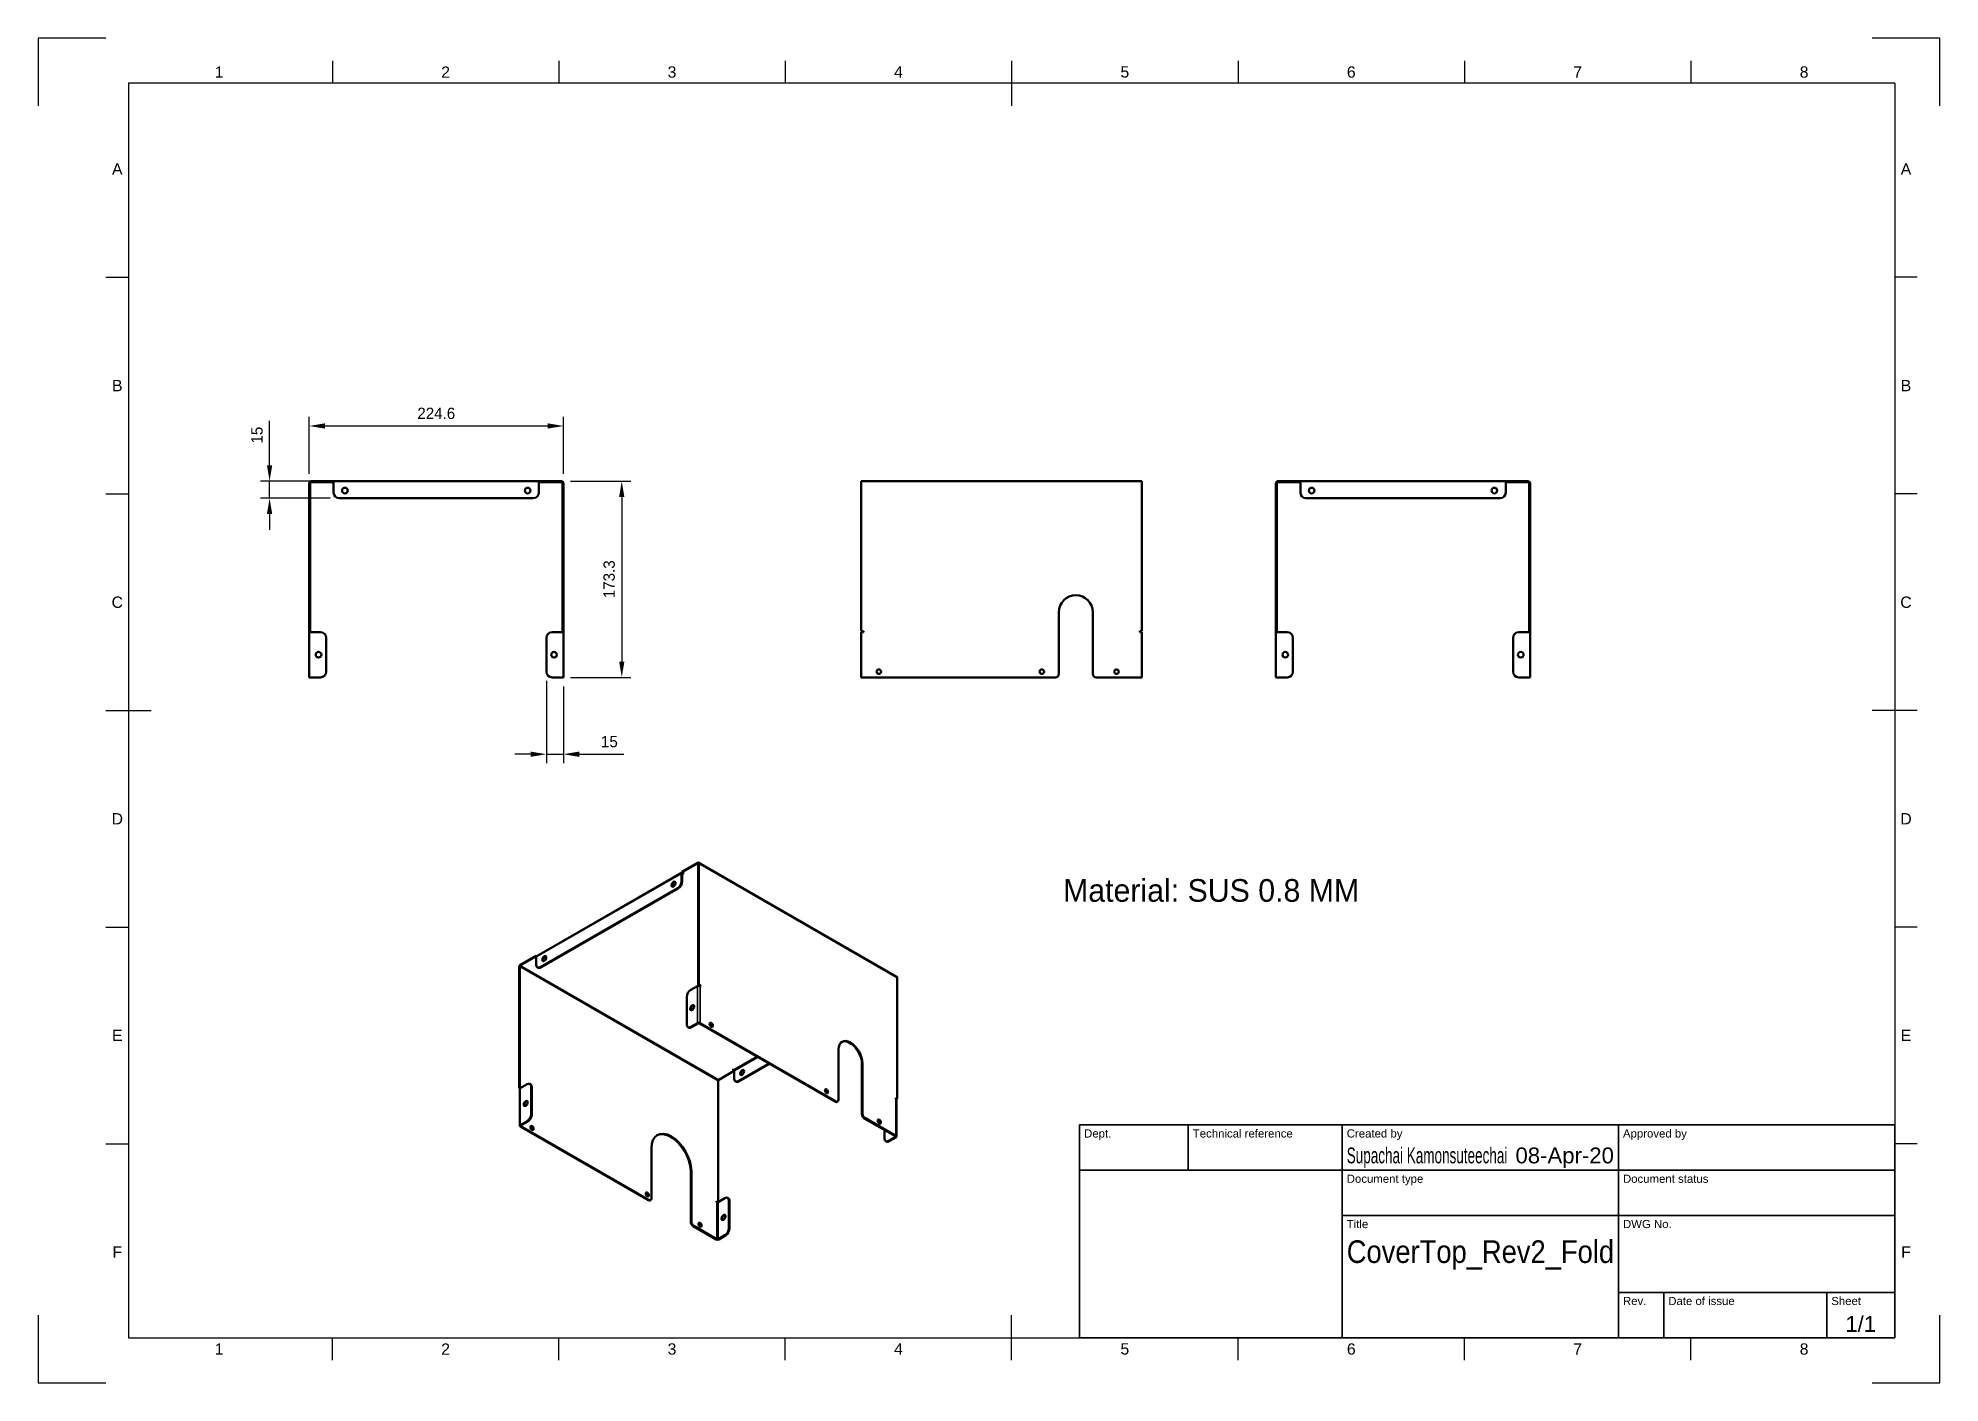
# Model space of a CAD drawing. Header units: millimetres. Extents: x 0 to 420, y 0 to 297.
import ezdxf
from ezdxf.enums import TextEntityAlignment as Align

# ---------------------------------------------------------------- set-up
doc = ezdxf.new("R2010")
doc.units = ezdxf.units.MM
doc.header["$LTSCALE"] = 0.75
for name, color, linetype, lineweight in [('Annotations', 7, 'Continuous', 25), ('Border', 7, 'Continuous', 25), ('Dimensions', 7, 'Continuous', 25), ('TitleBlock', 7, 'Continuous', 35), ('Visible', 7, 'Continuous', 50), ('Visible Narrow', 7, 'Continuous', 35)]:
    doc.layers.add(name, color=color, linetype=linetype, lineweight=lineweight)
doc.styles.add('FusionTitle', font='')
doc.styles.get("Standard").update_dxf_attribs({"font": 'cordia.ttc'})
doc.styles.get('FusionTitle').set_extended_font_data('Arial Unicode MS')
doc.dimstyles.new('ISO-25', dxfattribs={"dimtxt": 2.5, "dimasz": 3.5, "dimexe": 2, "dimexo": 2, "dimgap": 1.5, "dimtad": 1, "dimdec": 3, "dimdsep": 46, "dimtxsty": 'Standard', "dimcen": 0, "dimclrd": 256, "dimclre": 256, "dimclrt": 256, "dimazin": 2, "dimtp": 0.1, "dimtm": 0.1, "dimtfac": 0.714, "dimtdec": 3, "dimtmove": 0, "dimatfit": 3, "dimfxl": 1, "dimarcsym": 0})

# ---------------------------------------------------------------- blocks, each defined once
blk = doc.blocks.new('ISO_A3_SHEET')
at = {"layer": 'Border'}
for p, q in [((15, 297), (0, 297)), ((0, 297), (0, 282)), ((420, 297), (405, 297)), ((420, 282), (420, 297)), ((65, 292), (65, 287)), ((115, 292), (115, 287)), ((165, 292), (165, 287)), ((215, 292), (215, 282)), ((265, 292), (265, 287)), ((315, 292), (315, 287)), ((365, 292), (365, 287)), ((410, 287), (20, 287)), ((20, 287), (20, 10)), ((410, 287), (410, 10)), ((15, 244.16666), (20, 244.16666)), ((415, 244.16666), (410, 244.16666)), ((15, 196.33333), (20, 196.33333)), ((415, 196.33333), (410, 196.33333)), ((15, 148.5), (25, 148.5)), ((415, 148.5), (405, 148.5)), ((15, 100.66667), (20, 100.66667)), ((415, 100.66667), (410, 100.66667)), ((15, 52.83334), (20, 52.83334)), ((415, 52.83334), (410, 52.83334)), ((0, 15), (0, 0)), ((215, 5), (215, 15)), ((420, 0), (420, 15)), ((20, 10), (410, 10)), ((65, 5), (65, 10)), ((115, 5), (115, 10)), ((165, 5), (165, 10)), ((265, 5), (265, 10)), ((315, 5), (315, 10)), ((365, 5), (365, 10)), ((0, 0), (15, 0)), ((405, 0), (420, 0))]:
    blk.add_line(p, q, dxfattribs=at)
at = {"layer": 'Border', "style": 'FusionTitle'}
for s, p in [('1', (40, 289.5)), ('2', (90, 289.5)), ('3', (140, 289.5)), ('4', (190, 289.5)), ('5', (240, 289.5)), ('6', (290, 289.5)), ('7', (340, 289.5)), ('8', (390, 289.5)), ('A', (17.5, 268.08333)), ('A', (412.5, 268.08333)), ('B', (17.5, 220.25)), ('B', (412.5, 220.25)), ('C', (17.5, 172.41667)), ('C', (412.5, 172.41667)), ('D', (17.5, 124.58334)), ('D', (412.5, 124.58334)), ('E', (17.5, 76.75001)), ('E', (412.5, 76.75001)), ('F', (17.5, 28.91668)), ('F', (412.5, 28.91668)), ('1', (40, 7.5)), ('2', (90, 7.5)), ('3', (140, 7.5)), ('4', (190, 7.5)), ('5', (240, 7.5)), ('6', (290, 7.5)), ('7', (340, 7.5)), ('8', (390, 7.5))]:
    blk.add_text(s, height=2.5, dxfattribs=at).set_placement(p, align=Align.MIDDLE)
blk = doc.blocks.new('ISO_TITLEBLOCK')
at = {"layer": 'TitleBlock'}
for p, q in [((0, 47), (-180, 47)), ((-180, 47), (-180, 0)), ((-156, 37), (-156, 47)), ((-122, 0), (-122, 47)), ((-61, 0), (-61, 47)), ((0, 0), (0, 47)), ((-180, 37), (0, 37)), ((-122, 27), (0, 27)), ((-61, 10), (0, 10)), ((-51, 0), (-51, 10)), ((-15, 0), (-15, 10)), ((-180, 0), (0, 0))]:
    blk.add_line(p, q, dxfattribs=at)
at = {"layer": 'TitleBlock', "style": 'FusionTitle'}
for s, p in [('Dept.', (-179, 46)), ('Technical reference', (-155, 46)), ('Created by', (-121, 46)), ('Approved by', (-60, 46)), ('Document type', (-121, 36)), ('Document status', (-60, 36)), ('Title', (-121, 26)), ('DWG No.', (-60, 26)), ('Rev.', (-60, 9)), ('Date of issue', (-50, 9)), ('Sheet', (-14, 9))]:
    blk.add_text(s, height=1.8, dxfattribs=at).set_placement(p, align=Align.TOP_LEFT)
for tag, p, height in [('DEPT', (-179, 38.5), 3.5), ('TECHNICAL_REFERENCE', (-155, 38.5), 3.5), ('CREATED_BY', (-121, 38.5), 3.5), ('APPROVED_BY', (-60, 38.5), 3.5), ('DOCUMENT_TYPE', (-121, 28.5), 3.5), ('DOCUMENT_STATUS', (-60, 28.5), 3.5), ('TITLE_1', (-121, 16.5), 5), ('TITLE_2', (-121, 9), 5), ('TITLE_3', (-121, 1.5), 5), ('DATE_OF_ISSUE', (-50, 1.5), 3.5)]:
    blk.add_attdef(tag, p, '', height=height, dxfattribs=at)
for tag, p in [('CREATED_DATE', (-62, 38.5)), ('APPROVED_DATE', (-1, 38.5))]:
    blk.add_attdef(tag, text='', height=3.5, dxfattribs=at).set_placement(p, align=Align.RIGHT)
for tag, height, p in [('DRAWING_NUMBER', 5, (-30.5, 16.6)), ('REV', 3.5, (-56, 3.1)), ('SHEET', 3.5, (-7.5, 3.1))]:
    blk.add_attdef(tag, text='', height=height, dxfattribs=at).set_placement(p, align=Align.MIDDLE)
blk = doc.blocks.new('*D7')
at = {"layer": 'Defpoints', "color": 0, "transparency": 16777216}
for p in [(116.016888, 211.332073), (59.866888, 198.742615), (116.016888, 198.742615)]:
    blk.add_point(p, dxfattribs=at)
at = {"layer": 'Dimensions', "lineweight": -2, "transparency": 16777216}
for p, q in [((59.866888, 200.742615), (59.866888, 213.332073)), ((63.366888, 211.332073), (112.516888, 211.332073)), ((116.016888, 200.742615), (116.016888, 213.332073))]:
    blk.add_line(p, q, dxfattribs=at)
at = {"layer": 'Dimensions', "transparency": 16777216}
for points in [[(63.366888, 211.915406), (63.366888, 210.74874), (59.866888, 211.332073)], [(112.516888, 211.915406), (112.516888, 210.74874), (116.016888, 211.332073)]]:
    blk.add_solid(points, dxfattribs=at)
at = {"layer": 'Dimensions', "transparency": 16777216, "insert": (87.941888, 214.103546), "char_height": 2.5, "attachment_point": 5}
blk.add_mtext('224.6', dxfattribs=at)
blk = doc.blocks.new('*D8')
at = {"layer": 'Defpoints', "color": 0, "transparency": 16777216}
for p in [(115.616888, 199.142615), (115.616888, 155.817615), (128.902512, 155.817615)]:
    blk.add_point(p, dxfattribs=at)
at = {"layer": 'Dimensions', "lineweight": -2, "transparency": 16777216}
for p, q in [((117.616888, 199.142615), (130.902512, 199.142615)), ((128.902512, 195.642615), (128.902512, 159.317615)), ((117.616888, 155.817615), (130.902512, 155.817615))]:
    blk.add_line(p, q, dxfattribs=at)
at = {"layer": 'Dimensions', "transparency": 16777216}
for points in [[(128.319179, 195.642615), (129.485846, 195.642615), (128.902512, 199.142615)], [(128.319179, 159.317615), (129.485846, 159.317615), (128.902512, 155.817615)]]:
    blk.add_solid(points, dxfattribs=at)
at = {"layer": 'Dimensions', "transparency": 16777216, "insert": (126.131039, 177.480115), "char_height": 2.5, "attachment_point": 5, "rotation": 90}
blk.add_mtext('173.3', dxfattribs=at)
blk = doc.blocks.new('*D9')
at = {"layer": 'Defpoints', "color": 0, "transparency": 16777216}
for p in [(51.127046, 199.142615), (65.266888, 199.142615), (66.516888, 195.392615)]:
    blk.add_point(p, dxfattribs=at)
at = {"layer": 'Dimensions', "lineweight": -2, "transparency": 16777216}
for p, q in [((51.127046, 202.642615), (51.127046, 212.465103)), ((63.266888, 199.142615), (49.127046, 199.142615)), ((51.127046, 195.392615), (51.127046, 199.142615)), ((64.516888, 195.392615), (49.127046, 195.392615)), ((51.127046, 191.892615), (51.127046, 188.392615))]:
    blk.add_line(p, q, dxfattribs=at)
at = {"layer": 'Dimensions', "transparency": 16777216}
for points in [[(50.543713, 202.642615), (51.71038, 202.642615), (51.127046, 199.142615)], [(50.543713, 191.892615), (51.71038, 191.892615), (51.127046, 195.392615)]]:
    blk.add_solid(points, dxfattribs=at)
at = {"layer": 'Dimensions', "transparency": 16777216, "insert": (48.355573, 209.303859), "char_height": 2.5, "attachment_point": 5, "rotation": 90}
blk.add_mtext('15', dxfattribs=at)
blk = doc.blocks.new('*D10')
at = {"layer": 'Defpoints', "color": 0, "transparency": 16777216}
for p in [(112.266888, 157.067615), (116.016888, 155.817615), (116.016888, 138.844624)]:
    blk.add_point(p, dxfattribs=at)
at = {"layer": 'Dimensions', "lineweight": -2, "transparency": 16777216}
for p, q in [((112.266888, 155.067615), (112.266888, 136.844624)), ((116.016888, 153.817615), (116.016888, 136.844624)), ((108.766888, 138.844624), (105.266888, 138.844624)), ((112.266888, 138.844624), (116.016888, 138.844624)), ((119.516888, 138.844624), (129.339376, 138.844624))]:
    blk.add_line(p, q, dxfattribs=at)
at = {"layer": 'Dimensions', "transparency": 16777216}
for points in [[(108.766888, 139.427957), (108.766888, 138.261291), (112.266888, 138.844624)], [(119.516888, 139.427957), (119.516888, 138.261291), (116.016888, 138.844624)]]:
    blk.add_solid(points, dxfattribs=at)
at = {"layer": 'Dimensions', "transparency": 16777216, "insert": (126.178132, 141.616097), "char_height": 2.5, "attachment_point": 5}
blk.add_mtext('15', dxfattribs=at)

msp = doc.modelspace()

# ---------------------------------------------------------------- linework, layer by layer
at = {"layer": 'Visible'}
for p, q in [((59.866888, 166.017615, 30.9875), (59.866888, 198.742615, 30.9875)), ((60.066888, 166.017615, 30.9875), (60.066888, 198.742615, 30.9875)), ((60.266888, 199.142615, 30.9875), (65.066888, 199.142615, 30.9875)), ((65.066888, 198.942615, 30.9875), (60.266888, 198.942615, 30.9875)), ((65.066888, 199.142615, 30.4875), (65.266888, 199.142615, 30.4875)), ((65.066888, 199.142615, 30.9875), (65.066888, 198.942615, 30.9875)), ((65.266888, 198.942615, 30.4875), (65.066888, 198.942615, 30.4875)), ((65.266888, 199.142615, 30.5875), (110.616888, 199.142615, 30.5875)), ((65.266888, 198.742615, 30.9875), (65.266888, 196.642615, 30.9875)), ((110.616888, 199.142615, 30.4875), (110.816888, 199.142615, 30.4875)), ((110.816888, 198.942615, 30.4875), (110.616888, 198.942615, 30.4875)), ((110.616888, 196.642615, 30.9875), (110.616888, 198.742615, 30.9875)), ((110.816888, 199.142615, 30.9875), (115.616888, 199.142615, 30.9875)), ((110.816888, 199.142615, 30.9875), (110.816888, 198.942615, 30.9875)), ((115.616888, 198.942615, 30.9875), (110.816888, 198.942615, 30.9875)), ((115.816888, 166.017615, 30.9875), (115.816888, 198.742615, 30.9875)), ((116.016888, 198.742615, 30.9875), (116.016888, 166.017615, 30.9875)), ((66.516888, 195.392615, 30.9875), (109.366888, 195.392615, 30.9875)), ((59.866888, 165.817615, 30.4875), (59.866888, 166.017615, 30.4875)), ((59.866888, 166.017615, 30.9875), (60.066888, 166.017615, 30.9875)), ((59.866888, 155.817615, 30.5875), (59.866888, 165.817615, 30.5875)), ((60.066888, 166.017615, 30.4875), (60.066888, 165.817615, 30.4875)), ((62.366888, 165.817615, 30.9875), (60.266888, 165.817615, 30.9875)), ((63.616888, 157.067615, 30.9875), (63.616888, 164.567615, 30.9875)), ((112.266888, 164.567615, 30.9875), (112.266888, 157.067615, 30.9875)), ((115.616888, 165.817615, 30.9875), (113.516888, 165.817615, 30.9875)), ((115.816888, 165.817615, 30.4875), (115.816888, 166.017615, 30.4875)), ((115.816888, 166.017615, 30.9875), (116.016888, 166.017615, 30.9875)), ((116.016888, 166.017615, 30.4875), (116.016888, 165.817615, 30.4875)), ((116.016888, 165.817615, 30.5875), (116.016888, 155.817615, 30.5875)), ((60.266888, 155.817615, 30.9875), (62.366888, 155.817615, 30.9875)), ((113.516888, 155.817615, 30.9875), (115.616888, 155.817615, 30.9875))]:
    msp.add_line(p, q, dxfattribs=at)
at = {"layer": 'Visible', "extrusion": (1, -2e-16, 2.967e-13)}
for p, q in [((181.797096, 199.142615, 27.675), (243.772096, 199.142615, 27.675)), ((181.797096, 198.742615, 28.075), (181.797096, 166.017615, 28.075)), ((243.772096, 166.017615, 28.075), (243.772096, 198.742615, 28.075)), ((225.422096, 156.567615, 28.075), (225.422096, 170.192615, 28.075)), ((232.922096, 170.192615, 28.075), (232.922096, 156.567615, 28.075)), ((181.797096, 166.017615, 28.075), (182.297096, 166.017615, 28.075)), ((181.797096, 155.817615, 27.675), (181.797096, 165.817615, 27.675)), ((182.297096, 165.817615, 28.075), (182.197096, 165.817615, 28.075)), ((182.297096, 166.017615, 28.075), (182.297096, 165.817615, 28.075)), ((243.272096, 165.817615, 28.075), (243.272096, 166.017615, 28.075)), ((243.272096, 166.017615, 28.075), (243.772096, 166.017615, 28.075)), ((243.372096, 165.817615, 28.075), (243.272096, 165.817615, 28.075)), ((243.772096, 165.817615, 27.675), (243.772096, 155.817615, 27.675)), ((182.197096, 155.817615, 28.075), (224.672096, 155.817615, 28.075)), ((233.672096, 155.817615, 28.075), (243.372096, 155.817615, 28.075))]:
    msp.add_line(p, q, dxfattribs=at)
at = {"layer": 'Visible', "extrusion": (5.933e-13, 0, -1)}
for p, q in [((273.352559, 166.017615, 30.9875), (273.352559, 198.742615, 30.9875)), ((273.552559, 166.017615, 30.9875), (273.552559, 198.742615, 30.9875)), ((273.752559, 199.142615, 30.9875), (278.552559, 199.142615, 30.9875)), ((278.552559, 198.942615, 30.9875), (273.752559, 198.942615, 30.9875)), ((278.552559, 199.142615, 30.4875), (278.752559, 199.142615, 30.4875)), ((278.552559, 199.142615, 30.9875), (278.552559, 198.942615, 30.9875)), ((278.752559, 198.942615, 30.4875), (278.552559, 198.942615, 30.4875)), ((278.752559, 199.142615, 30.5875), (324.102559, 199.142615, 30.5875)), ((278.752559, 198.742615, 30.9875), (278.752559, 196.642615, 30.9875)), ((324.102559, 199.142615, 30.4875), (324.302559, 199.142615, 30.4875)), ((324.302559, 198.942615, 30.4875), (324.102559, 198.942615, 30.4875)), ((324.102559, 196.642615, 30.9875), (324.102559, 198.742615, 30.9875)), ((324.302559, 199.142615, 30.9875), (329.102559, 199.142615, 30.9875)), ((324.302559, 199.142615, 30.9875), (324.302559, 198.942615, 30.9875)), ((329.102559, 198.942615, 30.9875), (324.302559, 198.942615, 30.9875)), ((329.302559, 166.017615, 30.9875), (329.302559, 198.742615, 30.9875)), ((329.502559, 198.742615, 30.9875), (329.502559, 166.017615, 30.9875)), ((280.002559, 195.392615, 30.9875), (322.852559, 195.392615, 30.9875)), ((273.352559, 165.817615, 30.4875), (273.352559, 166.017615, 30.4875)), ((273.352559, 166.017615, 30.9875), (273.552559, 166.017615, 30.9875)), ((273.352559, 155.817615, 30.5875), (273.352559, 165.817615, 30.5875)), ((273.552559, 166.017615, 30.4875), (273.552559, 165.817615, 30.4875)), ((275.852559, 165.817615, 30.9875), (273.752559, 165.817615, 30.9875)), ((277.102559, 157.067615, 30.9875), (277.102559, 164.567615, 30.9875)), ((325.752559, 164.567615, 30.9875), (325.752559, 157.067615, 30.9875)), ((329.102559, 165.817615, 30.9875), (327.002559, 165.817615, 30.9875)), ((329.302559, 165.817615, 30.4875), (329.302559, 166.017615, 30.4875)), ((329.302559, 166.017615, 30.9875), (329.502559, 166.017615, 30.9875)), ((329.502559, 166.017615, 30.4875), (329.502559, 165.817615, 30.4875)), ((329.502559, 165.817615, 30.5875), (329.502559, 155.817615, 30.5875)), ((273.752559, 155.817615, 30.9875), (275.852559, 155.817615, 30.9875)), ((327.002559, 155.817615, 30.9875), (329.102559, 155.817615, 30.9875))]:
    msp.add_line(p, q, dxfattribs=at)
at = {"layer": 'Visible', "extrusion": (0.707107, -0.407196, -0.578093)}
for p, q in [((142.24402, 112.941024, 18.662936), (145.638132, 114.895563, 21.437783)), ((145.638132, 114.732054, 21.552956), (142.24402, 112.777514, 18.778109)), ((145.779554, 87.895754, 40.628821), (145.779554, 114.649983, 21.783747)), ((145.837745, 114.915178, 21.668128), (189.660688, 89.679223, -14.159193)), ((145.920975, 114.731423, 21.899365), (145.920975, 87.977193, 40.744439)), ((110.118536, 94.249995, -7.670098), (142.185828, 112.716321, 18.546425)), ((110.919189, 91.836452, -4.787107), (141.218715, 109.284788, 19.984183)), ((141.360136, 109.203349, 19.868564), (111.060611, 91.755013, -4.902726)), ((142.102598, 110.815717, 19.986972), (142.102598, 112.532566, 18.777662)), ((142.24402, 112.941024, 18.662936), (142.24402, 112.777514, 18.778109)), ((142.24402, 112.777514, 18.778109), (142.597573, 112.573916, 18.489062)), ((142.24402, 110.734278, 19.871353), (142.24402, 112.451127, 18.662044)), ((142.456152, 112.492477, 18.373444), (142.385441, 112.533197, 18.431253)), ((142.456152, 112.492477, 18.373444), (142.456152, 112.655356, 18.258716)), ((142.597573, 112.573916, 18.489062), (142.456152, 112.492477, 18.373444)), ((106.499772, 92.35728, -10.559671), (109.893884, 94.31182, -7.784824)), ((109.893884, 94.14831, -7.669651), (106.499772, 92.193771, -10.444498)), ((109.893884, 94.31182, -7.784824), (110.073515, 94.208377, -7.931681)), ((109.893884, 94.31182, -7.784824), (109.893884, 94.14831, -7.669651)), ((110.035306, 94.066871, -7.78527), (109.893884, 94.14831, -7.669651)), ((110.035306, 94.06624, -7.43886), (110.035306, 92.349391, -6.229551)), ((106.216929, 65.113154, 8.284511), (106.216929, 91.867383, -10.560563)), ((106.358351, 65.194593, 8.40013), (106.358351, 91.948822, -10.444945)), ((110.43682, 91.693717, -5.622553), (110.295399, 91.775156, -5.506934)), ((189.743918, 62.741239, 4.917119), (189.743918, 89.495468, -13.927956)), ((143.269324, 85.264766, 39.41159), (143.269324, 79.133162, 43.730552)), ((145.638132, 87.650805, 40.628375), (144.153208, 86.795694, 39.414379)), ((145.779554, 87.895754, 40.628821), (145.920975, 87.977193, 40.744439)), ((146.133107, 87.692156, 40.339774), (145.779554, 87.895754, 40.628821)), ((145.920975, 87.977193, 40.744439), (146.274528, 87.773595, 40.455393)), ((146.133107, 87.692156, 40.339774), (146.274528, 87.773595, 40.455393)), ((146.133107, 87.683211, 40.346075), (146.133107, 87.692156, 40.339774)), ((146.274528, 87.610086, 40.570565), (146.203818, 87.650805, 40.628375)), ((146.274528, 87.773595, 40.455393), (146.274528, 87.610086, 40.570565)), ((143.670839, 78.477488, 44.33755), (143.529418, 78.558928, 44.453169)), ((144.153208, 78.620223, 45.172996), (145.638132, 79.475334, 46.386992)), ((144.294629, 78.538784, 45.057377), (145.779554, 79.393895, 46.271373)), ((176.096757, 62.098257, 21.716868), (146.062396, 79.393895, 46.271373)), ((146.203818, 79.475334, 46.386992), (176.238178, 62.179696, 21.832486)), ((176.768508, 62.48746, 20.96702), (176.768508, 73.626539, 13.120905)), ((150.322715, 66.957817, -46.271819), (153.716827, 68.912356, -43.496972)), ((153.363274, 69.115954, -43.207926), (153.504695, 69.197393, -43.092307)), ((153.716827, 68.912356, -43.496972), (153.363274, 69.115954, -43.207926)), ((153.504695, 69.197393, -43.092307), (153.575406, 69.156673, -43.150116)), ((153.716827, 67.194876, -41.941253), (153.716827, 68.911725, -43.150563)), ((154.600711, 66.681937, -40.49881), (161.368889, 70.579472, -34.965504)), ((161.510311, 70.498032, -35.081123), (154.742132, 66.600498, -40.614428)), ((181.930388, 59.352053, 16.515703), (181.930388, 70.491132, 8.669588)), ((182.071809, 70.572571, 8.785206), (182.071809, 59.433492, 16.631322)), ((106.216929, 65.113154, 8.284511), (106.358351, 65.194593, 8.40013)), ((106.396477, 65.009759, 8.137722), (106.216929, 65.113154, 8.284511)), ((106.358351, 65.194593, 8.40013), (106.50032, 65.112838, 8.284063)), ((106.382615, 56.774173, 14.1583), (106.382615, 64.949644, 8.399683)), ((107.984696, 65.967633, 9.844916), (106.499772, 65.112522, 8.630921)), ((108.749908, 65.94749, 10.449125), (108.608486, 66.028929, 10.564743)), ((108.86858, 59.323091, 15.606322), (108.86858, 65.454694, 11.28736)), ((109.010001, 65.373255, 11.171741), (109.010001, 59.241652, 15.490704)), ((150.181293, 39.958638, -27.427191), (150.181293, 66.712868, -46.272265)), ((153.97692, 66.620641, -41.218637), (154.118342, 66.539202, -41.334255)), ((176.471031, 62.06148, 21.284972), (176.612452, 62.142919, 21.40059)), ((189.390364, 62.781327, 5.321337), (189.390364, 62.944836, 5.206165)), ((189.390364, 62.944836, 5.206165), (189.743918, 62.741239, 4.917119)), ((189.602496, 62.659799, 4.8015), (189.390364, 62.781958, 4.974928)), ((189.461075, 62.740607, 5.263528), (189.390364, 62.781327, 5.321337)), ((189.578232, 54.402258, 10.790908), (189.578232, 62.577729, 5.032291)), ((189.743918, 62.741239, 4.917119), (189.602496, 62.659799, 4.8015)), ((106.499772, 56.937051, 14.389538), (107.984696, 57.792162, 15.603533)), ((134.766365, 40.333646, -9.182209), (106.499772, 56.611295, 13.927063)), ((108.126117, 57.710723, 15.487914), (106.641193, 56.855612, 14.273919)), ((106.641193, 56.692734, 14.042682), (134.907787, 40.415085, -9.066591)), ((189.319654, 54.483697, 10.906527), (182.460718, 58.433495, 16.51403)), ((182.602139, 58.514935, 16.629648), (189.461075, 54.565136, 11.022145)), ((186.950846, 55.847803, 6.702259), (186.950846, 53.978647, 8.01885)), ((135.438117, 40.722849, -9.932057), (135.438117, 51.861928, -17.778172)), ((187.210939, 53.404412, 8.741467), (187.35236, 53.322973, 8.625848)), ((187.834729, 53.465708, 9.461294), (189.319654, 54.320819, 10.675289)), ((189.461075, 54.23938, 10.559671), (187.976151, 53.384269, 9.345675)), ((144.13553, 35.551463, -17.273839), (144.13553, 46.690543, -25.119955)), ((144.276952, 46.771982, -25.004336), (144.276952, 35.632902, -17.158221)), ((135.14064, 40.296869, -9.614106), (135.282061, 40.378308, -9.498487)), ((149.82774, 39.998727, -27.022972), (149.82774, 40.162236, -27.138145)), ((149.82774, 40.162236, -27.138145), (150.181293, 39.958638, -27.427191)), ((149.911436, 39.95116, -27.437808), (149.82774, 39.999358, -27.369382)), ((149.898451, 39.958007, -27.080782), (149.82774, 39.998727, -27.022972)), ((150.181293, 39.958638, -27.427191), (150.168308, 39.95116, -27.437808)), ((151.666218, 40.813118, -25.866786), (150.181293, 39.958007, -27.080782)), ((152.290008, 40.874414, -25.146959), (152.431429, 40.792974, -25.262578)), ((152.550101, 34.168576, -20.10538), (152.550101, 40.300179, -24.424343)), ((152.691522, 40.21874, -24.539961), (152.691522, 34.087136, -20.220999)), ((149.757029, 31.701097, -21.437783), (144.66586, 34.632906, -17.275513)), ((144.807282, 34.714345, -17.159894), (149.898451, 31.782536, -21.322165)), ((151.666218, 32.637647, -20.108169), (150.181293, 31.782536, -21.322165)), ((151.807639, 32.556208, -20.223788), (150.322715, 31.701097, -21.437783))]:
    msp.add_line(p, q, dxfattribs=at)
at = {"layer": 'Visible', "extrusion": (0, 8.8e-15, -1)}
for centre in [(-67.766888, 197.067615, -30.9875), (-108.116888, 197.067615, -30.9875)]:
    msp.add_circle(centre, 0.625, dxfattribs=at)
at = {"layer": 'Visible', "extrusion": (5.933e-13, 0, -1)}
for centre in [(-281.252559, 197.067615, -30.9875), (-321.602559, 197.067615, -30.9875), (-275.427559, 160.817615, -30.9875), (-327.427559, 160.817615, -30.9875)]:
    msp.add_circle(centre, 0.625, dxfattribs=at)
at = {"layer": 'Visible', "extrusion": (-8.8e-15, -8.9e-15, -1)}
msp.add_circle((-61.941888, 160.817615, -30.9875), 0.625, dxfattribs=at)
at = {"layer": 'Visible', "extrusion": (8.8e-15, -8.9e-15, -1)}
msp.add_circle((-113.941888, 160.817615, -30.9875), 0.625, dxfattribs=at)
at = {"layer": 'Visible', "extrusion": (2.967e-13, 8.6e-15, -1)}
for centre in [(-185.672096, 157.067615, -28.075), (-221.672096, 157.067615, -28.075), (-238.147096, 157.067615, -28.075)]:
    msp.add_circle(centre, 0.5, dxfattribs=at)
at = {"layer": 'Visible', "extrusion": (0.707107, -0.407196, -0.578093)}
for centre in [(165.481594, 53.45732, 43.803695), (137.005061, 24.870443, 43.803695), (143.91038, 83.167181, 43.803695), (137.005061, 24.870443, 105.578695), (107.211998, 46.326596, 43.803695), (107.211998, 46.326596, 105.578695)]:
    msp.add_circle(centre, 0.625, dxfattribs=at)
at = {"layer": 'Visible', "extrusion": (-0.707107, -0.407196, -0.578093)}
for centre in [(5.655255, -61.664422, -162.559727), (31.061828, -87.169443, -162.559727), (5.655255, -61.664422, -106.609727), (42.688863, -98.841532, -162.559727), (31.061828, -87.169443, -106.609727), (42.688863, -98.841532, -106.609727)]:
    msp.add_circle(centre, 0.5, dxfattribs=at)
at = {"layer": 'Visible', "extrusion": (0, 0, -1)}
for centre, radius, start, end in [((-60.266888, 198.742615, -30.9875), 0.4, 0, 90), ((-60.266888, 198.742615, -30.9875), 0.2, 0, 90), ((-115.616888, 198.742615, -30.9875), 0.4, 90, 180)]:
    msp.add_arc(centre, radius, start, end, dxfattribs=at)
at = {"layer": 'Visible', "extrusion": (1, 0, 0)}
msp.add_arc((198.742615, 30.5875, 65.266888), 0.4, 0, 90, dxfattribs=at)
at = {"layer": 'Visible', "extrusion": (-1, 0, 0)}
msp.add_arc((-198.742615, 30.5875, -110.616888), 0.4, 90, 180, dxfattribs=at)
at = {"layer": 'Visible'}
for centre in [(115.616888, 198.742615, 30.9875), (329.102559, 198.742615, 30.9875)]:
    msp.add_arc(centre, 0.2, 0, 90, dxfattribs=at)
at = {"layer": 'Visible', "extrusion": (1, -2e-16, 2.967e-13)}
msp.add_arc((198.742615, 27.675, 181.797096), 0.4, 0, 90, dxfattribs=at)
at = {"layer": 'Visible', "extrusion": (-1, 2e-16, -2.967e-13)}
msp.add_arc((-198.742615, 27.675, -243.772096), 0.4, 90, 180, dxfattribs=at)
at = {"layer": 'Visible', "extrusion": (5.933e-13, 0, -1)}
for centre, radius, start, end in [((-273.752559, 198.742615, -30.9875), 0.4, 0, 90), ((-273.752559, 198.742615, -30.9875), 0.2, 0, 90), ((-329.102559, 198.742615, -30.9875), 0.4, 90, 180), ((-280.002559, 196.642615, -30.9875), 1.25, 270, 0), ((-322.852559, 196.642615, -30.9875), 1.25, 180, 270), ((-275.852559, 164.567615, -30.9875), 1.25, 90, 180), ((-327.002559, 164.567615, -30.9875), 1.25, 0, 90), ((-275.852559, 157.067615, -30.9875), 1.25, 180, 270), ((-327.002559, 157.067615, -30.9875), 1.25, 270, 0)]:
    msp.add_arc(centre, radius, start, end, dxfattribs=at)
at = {"layer": 'Visible', "extrusion": (1, 0, 5.933e-13)}
msp.add_arc((198.742615, 30.5875, 278.752559), 0.4, 0, 90, dxfattribs=at)
at = {"layer": 'Visible', "extrusion": (-1, 0, -5.933e-13)}
msp.add_arc((-198.742615, 30.5875, -324.102559), 0.4, 90, 180, dxfattribs=at)
at = {"layer": 'Visible', "extrusion": (-3.6e-15, 3.6e-15, -1)}
msp.add_arc((-66.516888, 196.642615, -30.9875), 1.25, 270, 0, dxfattribs=at)
at = {"layer": 'Visible', "extrusion": (3.6e-15, 3.6e-15, -1)}
msp.add_arc((-109.366888, 196.642615, -30.9875), 1.25, 180, 270, dxfattribs=at)
at = {"layer": 'Visible', "extrusion": (2.978e-13, 8.1e-15, -1)}
msp.add_arc((-229.172096, 170.192615, -28.075), 3.75, 0, 180, dxfattribs=at)
at = {"layer": 'Visible', "extrusion": (0, -1, 0)}
for centre, start, end in [((60.266888, 30.5875, -165.817615), 90, 180), ((115.616888, 30.5875, -165.817615), 360, 90), ((273.752559, 30.5875, -165.817615), 90, 180), ((329.102559, 30.5875, -165.817615), 0, 90)]:
    msp.add_arc(centre, 0.4, start, end, dxfattribs=at)
at = {"layer": 'Visible', "extrusion": (-8.6e-15, -7.1e-15, -1)}
msp.add_arc((-62.366888, 164.567615, -30.9875), 1.25, 90, 180, dxfattribs=at)
at = {"layer": 'Visible', "extrusion": (7.1e-15, -8.6e-15, -1)}
msp.add_arc((-113.516888, 164.567615, -30.9875), 1.25, 0, 90, dxfattribs=at)
at = {"layer": 'Visible', "extrusion": (-2e-16, -1, 2e-16)}
for centre, start, end in [((182.197096, 27.675, -165.817615), 90, 180), ((243.372096, 27.675, -165.817615), 0, 90)]:
    msp.add_arc(centre, 0.4, start, end, dxfattribs=at)
at = {"layer": 'Visible', "extrusion": (-1.11e-14, 1, 7.9e-15)}
for centre, start in [((-60.266888, 30.5875, 155.817615), 0), ((-273.752559, 30.5875, 155.817615), 360)]:
    msp.add_arc(centre, 0.4, start, 90, dxfattribs=at)
at = {"layer": 'Visible', "extrusion": (-7.1e-15, -7.1e-15, -1)}
msp.add_arc((-62.366888, 157.067615, -30.9875), 1.25, 180, 270, dxfattribs=at)
at = {"layer": 'Visible', "extrusion": (7.1e-15, -7.1e-15, -1)}
msp.add_arc((-113.516888, 157.067615, -30.9875), 1.25, 270, 0, dxfattribs=at)
at = {"layer": 'Visible', "extrusion": (1.9e-14, 1, 1.11e-14)}
for centre in [(-115.616888, 30.5875, 155.817615), (-329.102559, 30.5875, 155.817615)]:
    msp.add_arc(centre, 0.4, 90, 180, dxfattribs=at)
at = {"layer": 'Visible', "extrusion": (-1.09e-14, 1, 1.87e-14)}
msp.add_arc((-182.197096, 27.675, 155.817615), 0.4, 0, 90, dxfattribs=at)
at = {"layer": 'Visible', "extrusion": (2.967e-13, 5.7e-15, -1)}
msp.add_arc((-224.672096, 156.567615, -28.075), 0.75, 180, 270, dxfattribs=at)
at = {"layer": 'Visible', "extrusion": (2.907e-13, 5.7e-15, -1)}
msp.add_arc((-233.672096, 156.567615, -28.075), 0.75, 270, 0, dxfattribs=at)
at = {"layer": 'Visible', "extrusion": (8.1e-15, 1, 1.09e-14)}
msp.add_arc((-243.372096, 27.675, 155.817615), 0.4, 90, 180, dxfattribs=at)
at = {"layer": 'Visible', "extrusion": (0.707107, -0.407196, -0.578093)}
for centre, radius, start, end in [((171.961322, 57.588755, 43.803695), 0.4, 315.110793, 45.110793), ((166.062666, 54.64285, 43.803695), 1.25, 45.110793, 135.110793), ((132.898717, 18.374786, 43.803695), 0.4, 225.110793, 315.110793), ((132.898717, 18.374786, 43.803695), 0.2, 225.110793, 315.110793), ((135.821787, 24.284791, 43.803695), 1.25, 135.110793, 225.110793), ((146.267214, 80.219562, 43.803695), 1.25, 225.110793, 315.110793), ((140.953668, 85.512598, 43.803695), 1.25, 135.110793, 225.110793), ((110.168709, 43.981179, 43.803695), 1.25, 315.110793, 45.110793), ((132.898717, 18.374786, 105.778695), 0.2, 225.110793, 315.110793), ((135.821787, 24.284791, 105.578695), 1.25, 135.110793, 225.110793), ((104.855163, 49.274215, 43.803695), 1.25, 45.110793, 135.110793), ((140.953668, 85.512598, 105.578695), 1.25, 135.110793, 225.110793), ((110.168709, 43.981179, 105.578695), 1.25, 315.110793, 45.110793), ((104.855163, 49.274215, 105.578695), 1.25, 45.110793, 135.110793)]:
    msp.add_arc(centre, radius, start, end, dxfattribs=at)
at = {"layer": 'Visible', "extrusion": (-0.707107, 0.407196, 0.578093)}
for centre, radius, start, end in [((-171.961322, 57.588755, -43.803695), 0.2, 134.889207, 224.889207), ((-165.481594, 53.45732, -44.003695), 0.625, 193.052154, 346.947846), ((-166.062666, 54.64285, -44.003695), 1.25, 44.889207, 134.889207), ((-137.005061, 24.870443, -44.003695), 0.625, 193.052154, 346.947846), ((-135.821787, 24.284791, -44.003695), 1.25, 0, 44.889207), ((-171.961322, 57.588755, -105.778695), 0.4, 134.889207, 180), ((-143.91038, 83.167181, -44.003695), 0.625, 193.052154, 346.947846), ((-140.953668, 85.512598, -44.003695), 1.25, 0, 44.889207), ((-137.005061, 24.870443, -105.778695), 0.625, 193.052154, 346.947846), ((-110.168709, 43.981179, -44.003695), 1.25, 134.889207, 180), ((-135.821787, 24.284791, -105.778695), 1.25, 0, 44.889207), ((-107.211998, 46.326596, -44.003695), 0.625, 193.052154, 346.947846), ((-104.855163, 49.274215, -44.003695), 1.25, 44.889207, 134.889207), ((-140.953668, 85.512598, -105.778695), 1.25, 0, 44.889207), ((-110.168709, 43.981179, -105.778695), 1.25, 134.889207, 180), ((-107.211998, 46.326596, -105.778695), 0.625, 193.052154, 346.947846), ((-104.855163, 49.274215, -105.778695), 1.25, 44.889207, 134.889207)]:
    msp.add_arc(centre, radius, start, end, dxfattribs=at)
at = {"layer": 'Visible', "extrusion": (-0.707107, -0.407196, -0.578093)}
for centre, radius, start, end in [((-26.322788, -88.614116, -157.159727), 0.4, 134.889207, 221.32893), ((-26.322788, -88.614116, -157.159727), 0.2, 134.889207, 224.889207), ((27.056158, -101.745802, -162.559727), 3.75, 134.889207, 314.889207), ((33.533279, -88.941992, -162.559727), 0.75, 314.889207, 44.889207), ((39.884922, -95.318247, -162.559727), 0.75, 44.889207, 134.889207), ((27.056158, -101.745802, -106.609727), 6.25, 134.889207, 314.889207), ((31.768933, -87.17081, -106.609727), 0.75, 314.889207, 44.889207), ((41.649267, -97.089429, -106.609727), 0.75, 44.889207, 134.889207)]:
    msp.add_arc(centre, radius, start, end, dxfattribs=at)
at = {"layer": 'Visible', "extrusion": (0.707107, 0.407196, 0.578093)}
for centre, radius, start, end in [((26.322788, -88.614116, 111.809727), 0.4, 0, 45.110793), ((-5.655255, -61.664422, 162.359727), 0.5, 196.397366, 343.602634), ((-27.056158, -101.745802, 162.359727), 3.75, 225.110793, 357.842897), ((-16.850741, -131.954939, 111.809727), 0.2, 225.110793, 315.110793), ((-31.061828, -87.169443, 162.359727), 0.5, 196.397366, 343.602634), ((-33.533279, -88.941992, 162.359727), 0.75, 135.110793, 180), ((-39.884922, -95.318247, 162.359727), 0.75, 45.110793, 135.110793), ((-5.655255, -61.664422, 106.409727), 0.5, 196.397366, 343.602634), ((-27.056158, -101.745802, 106.409727), 6.25, 225.110793, 358.705934), ((-42.688863, -98.841532, 162.359727), 0.5, 196.397366, 343.602634), ((-31.061828, -87.169443, 106.409727), 0.5, 196.397366, 343.602634), ((-31.768933, -87.17081, 106.409727), 0.75, 135.110793, 180), ((-41.649267, -97.089429, 106.409727), 0.75, 45.110793, 135.110793), ((-42.688863, -98.841532, 106.409727), 0.5, 196.397366, 343.602634)]:
    msp.add_arc(centre, radius, start, end, dxfattribs=at)
at = {"layer": 'Visible', "extrusion": (3e-16, -0.817547, 0.575862)}
for centre, radius, start, end in [((145.920975, 83.40751, -48.262339), 0.4, 45, 135), ((106.782615, 44.269149, -48.262339), 0.4, 135, 180), ((189.178232, 40.150252, -48.262339), 0.4, 0, 45), ((106.782615, 44.269149, -38.262339), 0.2, 135, 225), ((189.178232, 40.150252, -38.262339), 0.2, 315, 45)]:
    msp.add_arc(centre, radius, start, end, dxfattribs=at)
at = {"layer": 'Visible', "extrusion": (5.2e-15, 0.817547, -0.575862)}
msp.add_arc((-145.920975, 83.40751, 38.262339), 0.4, 45, 135, dxfattribs=at)
at = {"layer": 'Visible', "extrusion": (-3e-16, 0.817547, -0.575862)}
for centre, start, end in [((-145.920975, 83.40751, 38.262339), 45, 135), ((-150.039872, 1.011892, 48.262339), 225, 315), ((-150.039872, 1.011892, 38.262339), 225, 315)]:
    msp.add_arc(centre, 0.2, start, end, dxfattribs=at)
at = {"layer": 'Visible', "extrusion": (-1.37e-14, 0.817547, -0.575862)}
msp.add_arc((-106.782615, 44.269149, 38.262339), 0.4, 315, 45, dxfattribs=at)
at = {"layer": 'Visible', "extrusion": (1.31e-14, 0.817547, -0.575862)}
msp.add_arc((-189.178232, 40.150252, 38.262339), 0.4, 135, 225, dxfattribs=at)
at = {"layer": 'Visible', "extrusion": (-5.9e-15, 0.817547, -0.575862)}
msp.add_arc((-150.039872, 1.011892, 38.262339), 0.4, 225, 315, dxfattribs=at)
at = {"layer": 'Visible Narrow', "extrusion": (0.707107, -0.407196, -0.578093)}
for p, q in [((145.638132, 114.895563, 21.437783), (145.638132, 114.732054, 21.552956)), ((145.779552, 114.650615, 21.437338), (145.638132, 114.732054, 21.552956)), ((145.920975, 114.731423, 21.899365), (145.779554, 114.649983, 21.783747)), ((189.743918, 89.495468, -13.927956), (145.920975, 114.731423, 21.899365)), ((142.102598, 112.532566, 18.777662), (110.035306, 94.06624, -7.43886)), ((141.218715, 109.284788, 19.984183), (141.360136, 109.203349, 19.868564)), ((142.24402, 112.451127, 18.662044), (142.102598, 112.532566, 18.777662)), ((142.24402, 110.734278, 19.871353), (142.102598, 110.815717, 19.986972)), ((142.385441, 112.533197, 18.431253), (142.244021, 112.451758, 18.315635)), ((142.385441, 112.533197, 18.431253), (142.385441, 112.696075, 18.316525)), ((106.358351, 91.948822, -10.444945), (106.216929, 91.867383, -10.560563)), ((150.181293, 66.712868, -46.272265), (106.358351, 91.948822, -10.444945)), ((106.499772, 92.35728, -10.559671), (106.499772, 92.193771, -10.444498)), ((106.499772, 92.193771, -10.444498), (150.322715, 66.957817, -46.271819)), ((111.060611, 91.755013, -4.902726), (110.919189, 91.836452, -4.787107)), ((145.638132, 79.475334, 46.386992), (145.638132, 87.650805, 40.628375)), ((146.203818, 87.650805, 40.628375), (146.203818, 79.475334, 46.386992)), ((144.294629, 78.538784, 45.057377), (144.153208, 78.620223, 45.172996)), ((145.779554, 79.393895, 46.271373), (145.638132, 79.475334, 46.386992)), ((146.062396, 79.393895, 46.271373), (146.203818, 79.475334, 46.386992)), ((153.575406, 69.156673, -43.150116), (158.707512, 72.112057, -38.954378)), ((158.990903, 71.948863, -38.838757), (153.716827, 68.911725, -43.150563)), ((181.930388, 70.491132, 8.669588), (182.071809, 70.572571, 8.785206)), ((106.499772, 65.112522, 8.630921), (106.499772, 56.937051, 14.389538)), ((108.86858, 65.454694, 11.28736), (109.010001, 65.373255, 11.171741)), ((154.742132, 66.600498, -40.614428), (154.600711, 66.681937, -40.49881)), ((109.010001, 59.241652, 15.490704), (108.86858, 59.323091, 15.606322)), ((176.238178, 62.179696, 21.832486), (176.096757, 62.098257, 21.716868)), ((182.071809, 59.433492, 16.631322), (181.930388, 59.352053, 16.515703)), ((189.461075, 54.565136, 11.022145), (189.461075, 62.740607, 5.263528)), ((106.499772, 56.937051, 14.389538), (106.641193, 56.855612, 14.273919)), ((106.641193, 56.692734, 14.042682), (106.499772, 56.611295, 13.927063)), ((106.641193, 56.855612, 13.927954), (106.641193, 56.692734, 14.042682)), ((107.984696, 57.792162, 15.603533), (108.126117, 57.710723, 15.487914)), ((182.460718, 58.433495, 16.51403), (182.602139, 58.514935, 16.629648)), ((187.976151, 53.384269, 9.345675), (187.834729, 53.465708, 9.461294)), ((189.319654, 54.483697, 10.906527), (189.461075, 54.565136, 11.022145)), ((189.319654, 54.320819, 10.675289), (189.319654, 54.483697, 10.560561)), ((189.461075, 54.23938, 10.559671), (189.319654, 54.320819, 10.675289)), ((144.13553, 46.690543, -25.119955), (144.276952, 46.771982, -25.004336)), ((134.907787, 40.415085, -9.066591), (134.766365, 40.333646, -9.182209)), ((149.898451, 31.782536, -21.322165), (149.898451, 39.958007, -27.080782)), ((150.181293, 39.958007, -27.080782), (150.181293, 31.782536, -21.322165)), ((152.550101, 40.300179, -24.424343), (152.691522, 40.21874, -24.539961)), ((144.276952, 35.632902, -17.158221), (144.13553, 35.551463, -17.273839)), ((144.66586, 34.632906, -17.275513), (144.807282, 34.714345, -17.159894)), ((152.691522, 34.087136, -20.220999), (152.550101, 34.168576, -20.10538)), ((149.898451, 31.782536, -21.322165), (149.757029, 31.701097, -21.437783)), ((150.181293, 31.782536, -21.322165), (150.322715, 31.701097, -21.437783)), ((151.666218, 32.637647, -20.108169), (151.807639, 32.556208, -20.223788))]:
    msp.add_line(p, q, dxfattribs=at)

# ---------------------------------------------------------------- block references
at = {"layer": 'Border'}
msp.add_blockref('ISO_A3_SHEET', (0, 0), dxfattribs=at)
at = {"layer": 'TitleBlock'}
ref = msp.add_blockref('ISO_TITLEBLOCK', (410, 10), dxfattribs=at)
ref.add_attrib('CREATED_DATE', '08-Apr-20', dxfattribs={"height": 3.5, "style": 'FusionTitle'}).set_placement((348, 48.5), align=Align.RIGHT)
ref.add_attrib('SHEET', '1/1', dxfattribs={"height": 3.5, "style": 'FusionTitle'}).set_placement((402.5, 13.1), align=Align.MIDDLE)
ref.add_attrib('TITLE_1', 'CoverTop_Rev2_Fold', (289, 26.5), dxfattribs={"height": 5, "style": 'FusionTitle', "width": 0.864028})
ref.add_attrib('CREATED_BY', 'Supachai Kamonsuteechai', (289, 48.5), dxfattribs={"height": 3.5, "style": 'FusionTitle', "width": 0.609885})

# ---------------------------------------------------------------- texts
at = {"layer": 'Annotations', "insert": (226.3587, 111.265166), "char_height": 2.5, "attachment_point": 1}
msp.add_mtext_dynamic_manual_height_columns('{\\H2x;Material: SUS 0.8 MM}', width=97.358424, gutter_width=12.5, heights=[0], dxfattribs=at)

# ---------------------------------------------------------------- dimensions: what is measured, and where the dimension line sits
at = {"layer": 'Dimensions'}
for base, p1, p2, angle, picture, middle in [((116.016888, 211.332073), (59.866888, 198.742615), (116.016888, 198.742615), 180, '*D7', (87.941888, 214.103546)), ((51.127046, 199.142615), (66.516888, 195.392615), (65.266888, 199.142615), 90, '*D9', (48.355573, 209.303859)), ((128.902512, 155.817615), (115.616888, 199.142615), (115.616888, 155.817615), 90, '*D8', (126.131039, 177.480115))]:
    dim = msp.add_linear_dim(base=base, p1=p1, p2=p2, angle=angle, dimstyle='ISO-25', override={"dimlfac": 4, "dimclrd": 256, "dimclre": 256}, dxfattribs=at)
    dim.commit()
    dim.dimension.update_dxf_attribs({"geometry": picture, "text_midpoint": middle})
dim = msp.add_linear_dim(base=(116.016888, 138.844624), p1=(112.266888, 157.067615), p2=(116.016888, 155.817615), dimstyle='ISO-25', override={"dimlfac": 4, "dimclrd": 256, "dimclre": 256}, dxfattribs=at)
dim.commit()
dim.dimension.update_dxf_attribs({"geometry": '*D10', "text_midpoint": (126.178132, 141.616097)})

doc.saveas('drawing.dxf')
